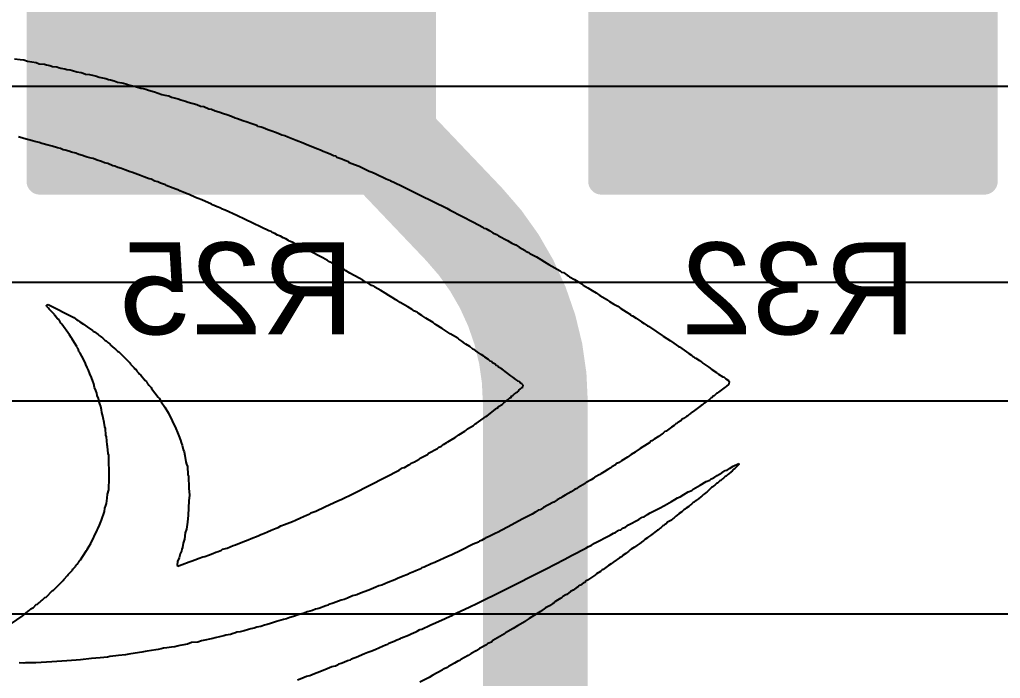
# Model space of a CAD drawing. Header units: inches. Extents: x 0 to 11.3, y 0 to 5.5.
# Drawn here: x 1.7675 to 2.1412, y 1.3093 to 1.5602 of the extents above; entities that cross this region are included whole.
import ezdxf

# ---------------------------------------------------------------- set-up
doc = ezdxf.new("R2010")
doc.units = ezdxf.units.IN
doc.header["$MEASUREMENT"] = 0
for name, color, linetype in [('Bottom Layer', 5, 'Continuous'), ('Bottom Overlay', 54, 'Continuous'), ('Bottom Paste', 16, 'Continuous'), ('Bottom Solder', 6, 'Continuous'), ('Top Layer', 1, 'Continuous'), ('Top Overlay', 2, 'Continuous')]:
    doc.layers.add(name, color=color, linetype=linetype)
doc.styles.add('Arial', font='', dxfattribs={"height": 0.2})
doc.styles.get('Arial').set_extended_font_data('Arial')

# ---------------------------------------------------------------- blocks, each defined once
blk = doc.blocks.new('RES_2512_B_22')
at = {"layer": 'Bottom Layer'}
for points in [[(-0.15945, 0.06693), (-0.09646, 0.06693), (-0.09646, -0.06693), (-0.15945, -0.06693)], [(0.09646, 0.06693), (0.15945, 0.06693), (0.15945, -0.06693), (0.09646, -0.06693)]]:
    blk.add_hatch(color=5, dxfattribs=at).paths.add_polyline_path(points)
at = {"layer": 'Bottom Paste'}
for points in [[(-0.15945, 0.06693), (-0.09646, 0.06693), (-0.09646, -0.06693), (-0.15945, -0.06693)], [(0.09646, 0.06693), (0.15945, 0.06693), (0.15945, -0.06693), (0.09646, -0.06693)]]:
    blk.add_hatch(color=16, dxfattribs=at).paths.add_polyline_path(points)
at = {"layer": 'Bottom Solder'}
for points in [[(-0.16345, 0.07093), (-0.09246, 0.07093), (-0.09246, -0.07093), (-0.16345, -0.07093)], [(0.09246, 0.07093), (0.16345, 0.07093), (0.16345, -0.07093), (0.09246, -0.07093)]]:
    blk.add_hatch(color=6, dxfattribs=at).paths.add_polyline_path(points)
at = {"layer": 'Bottom Overlay', "const_width": 0.01}
for points in [[(-0.167, 0.073), (0.16679, 0.073)], [(-0.167, 0.073), (-0.167, -0.073)], [(0.16679, 0.073), (0.16679, -0.073)], [(-0.167, -0.073), (0.16679, -0.073)]]:
    blk.add_lwpolyline(points, dxfattribs=at)
at = {"layer": 'Bottom Overlay', "const_width": 0.005}
for points in [[(-0.1695, 0.073, 1), (-0.1645, 0.073, 1)], [(-0.1695, 0.073, 1), (-0.1645, 0.073, 1)], [(0.16429, 0.073, 1), (0.16929, 0.073, 1)], [(0.16429, 0.073, 1), (0.16929, 0.073, 1)], [(-0.1695, -0.073, 1), (-0.1645, -0.073, 1)], [(-0.1695, -0.073, 1), (-0.1645, -0.073, 1)], [(0.16429, -0.073, 1), (0.16929, -0.073, 1)], [(0.16429, -0.073, 1), (0.16929, -0.073, 1)]]:
    blk.add_lwpolyline(points, format="xyb", close=True, dxfattribs=at)
blk = doc.blocks.new('RES_2512_B_29')
at = {"layer": 'Bottom Layer'}
for points in [[(-0.15945, 0.06693), (-0.09646, 0.06693), (-0.09646, -0.06693), (-0.15945, -0.06693)], [(0.09646, 0.06693), (0.15945, 0.06693), (0.15945, -0.06693), (0.09646, -0.06693)]]:
    blk.add_hatch(color=5, dxfattribs=at).paths.add_polyline_path(points)
at = {"layer": 'Bottom Paste'}
for points in [[(-0.15945, 0.06693), (-0.09646, 0.06693), (-0.09646, -0.06693), (-0.15945, -0.06693)], [(0.09646, 0.06693), (0.15945, 0.06693), (0.15945, -0.06693), (0.09646, -0.06693)]]:
    blk.add_hatch(color=16, dxfattribs=at).paths.add_polyline_path(points)
at = {"layer": 'Bottom Solder'}
for points in [[(-0.16345, 0.07093), (-0.09246, 0.07093), (-0.09246, -0.07093), (-0.16345, -0.07093)], [(0.09246, 0.07093), (0.16345, 0.07093), (0.16345, -0.07093), (0.09246, -0.07093)]]:
    blk.add_hatch(color=6, dxfattribs=at).paths.add_polyline_path(points)
at = {"layer": 'Bottom Overlay', "const_width": 0.01}
for points in [[(-0.167, 0.073), (-0.167, -0.073)], [(-0.167, 0.073), (0.16679, 0.073)], [(0.16679, 0.073), (0.16679, -0.073)], [(-0.167, -0.073), (0.16679, -0.073)]]:
    blk.add_lwpolyline(points, dxfattribs=at)
at = {"layer": 'Bottom Overlay', "const_width": 0.005}
for points in [[(-0.1695, 0.073, 1), (-0.1645, 0.073, 1)], [(-0.1695, 0.073, 1), (-0.1645, 0.073, 1)], [(0.16429, 0.073, 1), (0.16929, 0.073, 1)], [(0.16429, 0.073, 1), (0.16929, 0.073, 1)], [(-0.1695, -0.073, 1), (-0.1645, -0.073, 1)], [(-0.1695, -0.073, 1), (-0.1645, -0.073, 1)], [(0.16429, -0.073, 1), (0.16929, -0.073, 1)], [(0.16429, -0.073, 1), (0.16929, -0.073, 1)]]:
    blk.add_lwpolyline(points, format="xyb", close=True, dxfattribs=at)

msp = doc.modelspace()

# ---------------------------------------------------------------- linework, layer by layer
at = {"layer": 'Bottom Layer', "const_width": 0.04}
for points in [[(2.06216, 1.53759), (2.06216, 1.60888)], [(1.84816, 1.53759), (1.89509, 1.52609)], [(1.89509, 1.52609), (1.93685, 1.48225)], [(1.964, 0.67236), (1.964, 1.41438)]]:
    msp.add_lwpolyline(points, dxfattribs=at)
at = {"layer": 'Bottom Layer', "const_width": 0.02}
for points in [[(1.83816, 1.53759, 1), (1.85816, 1.53759, 1)], [(2.05216, 1.53759, 1), (2.07216, 1.53759, 1)], [(1.88509, 1.52609, 1), (1.90509, 1.52609, 1)], [(1.88509, 1.52609, 1), (1.90509, 1.52609, 1)], [(1.92685, 1.48225, 1), (1.94685, 1.48225, 1)], [(1.92685, 1.48225, 1), (1.94685, 1.48225, 1)], [(1.954, 1.41438, 1), (1.974, 1.41438, 1)], [(1.954, 1.41438, 1), (1.974, 1.41438, 1)]]:
    msp.add_lwpolyline(points, format="xyb", close=True, dxfattribs=at)
at = {"layer": 'Bottom Layer', "const_width": 0.04}
msp.add_lwpolyline([(1.93685, 1.48225, -0.192606), (1.964, 1.41438)], format="xyb", dxfattribs=at)
at = {"layer": 'Top Layer'}
for p, q in [((1.50482, 1.53482), (3.02, 1.53482)), ((3.1, 1.46), (1.57, 1.46)), ((1.65519, 1.415), (3.19, 1.415)), ((3.31378, 1.33378), (1.73649, 1.33378))]:
    msp.add_line(p, q, dxfattribs=at)
at = {"layer": 'Top Overlay'}
for p, q in [((1.7656, 1.54525), (1.76767, 1.54505)), ((1.76767, 1.54505), (1.76911, 1.54484)), ((1.76911, 1.54484), (1.77046, 1.54432)), ((1.77046, 1.54432), (1.77387, 1.54381)), ((1.77387, 1.54381), (1.7749, 1.54339)), ((1.7749, 1.54339), (1.77697, 1.54319)), ((1.77697, 1.54319), (1.77779, 1.54298)), ((1.77779, 1.54298), (1.77903, 1.54277)), ((1.77903, 1.54277), (1.78007, 1.54236)), ((1.78007, 1.54236), (1.78172, 1.54215)), ((1.78172, 1.54215), (1.78234, 1.54195)), ((1.78234, 1.54195), (1.78317, 1.54174)), ((1.78317, 1.54174), (1.78472, 1.54143)), ((1.78472, 1.54143), (1.78554, 1.54122)), ((1.78554, 1.54122), (1.78678, 1.54102)), ((1.78678, 1.54102), (1.78761, 1.54081)), ((1.78761, 1.54081), (1.78937, 1.54029)), ((1.78937, 1.54029), (1.79092, 1.53998)), ((1.79092, 1.53998), (1.79174, 1.53978)), ((1.79174, 1.53978), (1.79267, 1.53947)), ((1.79267, 1.53947), (1.79412, 1.53926)), ((1.79412, 1.53926), (1.79577, 1.53885)), ((1.79577, 1.53885), (1.79681, 1.53864)), ((1.79681, 1.53864), (1.79784, 1.53823)), ((1.79784, 1.53823), (1.80042, 1.53771)), ((1.80042, 1.53771), (1.80135, 1.5374)), ((1.80135, 1.5374), (1.80218, 1.53719)), ((1.80218, 1.53719), (1.80352, 1.53688)), ((1.80352, 1.53688), (1.80486, 1.53637)), ((1.80486, 1.53637), (1.80652, 1.53616)), ((1.80652, 1.53616), (1.80714, 1.53595)), ((1.80714, 1.53595), (1.80796, 1.53575)), ((1.80796, 1.53575), (1.809, 1.53533)), ((1.809, 1.53533), (1.81055, 1.53502)), ((1.81055, 1.53502), (1.81168, 1.53471)), ((1.81168, 1.53471), (1.81375, 1.53409)), ((1.81375, 1.53409), (1.81458, 1.53389)), ((1.81458, 1.53389), (1.81561, 1.53368)), ((1.81561, 1.53368), (1.81664, 1.53327)), ((1.81664, 1.53327), (1.81892, 1.53265)), ((1.81892, 1.53265), (1.82036, 1.53223)), ((1.82036, 1.53223), (1.82171, 1.53172)), ((1.82171, 1.53172), (1.82284, 1.53141)), ((1.82284, 1.53141), (1.82439, 1.5311)), ((1.82439, 1.5311), (1.82543, 1.53068)), ((1.82543, 1.53068), (1.82636, 1.53037)), ((1.82636, 1.53037), (1.82791, 1.53006)), ((1.82791, 1.53006), (1.82894, 1.52965)), ((1.82894, 1.52965), (1.82987, 1.52934)), ((1.82987, 1.52934), (1.8307, 1.52913)), ((1.8307, 1.52913), (1.83173, 1.52872)), ((1.83173, 1.52872), (1.83504, 1.52789)), ((1.83504, 1.52789), (1.83648, 1.52727)), ((1.83648, 1.52727), (1.83772, 1.52707)), ((1.83772, 1.52707), (1.83958, 1.52624)), ((1.83958, 1.52624), (1.84062, 1.52603)), ((1.84062, 1.52603), (1.84206, 1.52541)), ((1.84206, 1.52541), (1.84341, 1.5251)), ((1.84341, 1.5251), (1.84516, 1.52438)), ((1.84516, 1.52438), (1.84651, 1.52407)), ((1.84651, 1.52407), (1.84826, 1.52335)), ((1.84826, 1.52335), (1.84961, 1.52283)), ((1.84961, 1.52283), (1.85054, 1.52252)), ((1.85054, 1.52252), (1.8525, 1.5218)), ((1.8525, 1.5218), (1.85426, 1.52128)), ((1.85426, 1.52128), (1.8556, 1.52076)), ((1.8556, 1.52076), (1.85787, 1.51994)), ((1.85787, 1.51994), (1.85818, 1.51963)), ((1.85818, 1.51963), (1.85953, 1.51932)), ((1.85953, 1.51932), (1.86035, 1.51911)), ((1.86035, 1.51911), (1.86211, 1.51839)), ((1.86211, 1.51839), (1.86356, 1.51777)), ((1.86356, 1.51777), (1.865, 1.51735)), ((1.865, 1.51735), (1.86604, 1.51694)), ((1.76911, 1.51487), (1.76705, 1.51549)), ((1.77242, 1.51405), (1.76911, 1.51487)), ((1.77335, 1.51374), (1.77242, 1.51405)), ((1.7749, 1.51343), (1.77335, 1.51374)), ((1.77593, 1.51301), (1.7749, 1.51343)), ((1.86604, 1.51694), (1.86748, 1.51632)), ((1.86748, 1.51632), (1.86862, 1.51601)), ((1.86862, 1.51601), (1.86976, 1.51549)), ((1.86976, 1.51549), (1.87286, 1.51425)), ((1.87286, 1.51425), (1.87554, 1.51322)), ((1.77841, 1.51239), (1.77593, 1.51301)), ((1.77986, 1.51198), (1.77841, 1.51239)), ((1.78193, 1.51136), (1.77986, 1.51198)), ((1.78306, 1.51105), (1.78193, 1.51136)), ((1.7841, 1.51064), (1.78306, 1.51105)), ((1.78492, 1.51043), (1.7841, 1.51064)), ((1.78627, 1.51012), (1.78492, 1.51043)), ((1.7873, 1.50971), (1.78627, 1.51012)), ((1.78895, 1.50929), (1.7873, 1.50971)), ((1.87554, 1.51322), (1.87699, 1.5126)), ((1.87699, 1.5126), (1.87802, 1.51219)), ((1.87802, 1.51219), (1.88071, 1.51115)), ((1.88071, 1.51115), (1.88216, 1.51053)), ((1.88216, 1.51053), (1.88319, 1.51012)), ((1.88319, 1.51012), (1.88453, 1.5096)), ((1.79009, 1.50878), (1.78895, 1.50929)), ((1.79143, 1.50847), (1.79009, 1.50878)), ((1.79247, 1.50805), (1.79143, 1.50847)), ((1.79329, 1.50785), (1.79247, 1.50805)), ((1.79474, 1.50744), (1.79329, 1.50785)), ((1.79557, 1.50723), (1.79474, 1.50744)), ((1.79701, 1.50661), (1.79557, 1.50723)), ((1.79867, 1.50619), (1.79701, 1.50661)), ((1.7998, 1.50568), (1.79867, 1.50619)), ((1.88453, 1.5096), (1.88608, 1.50888)), ((1.88608, 1.50888), (1.88712, 1.50847)), ((1.88712, 1.50847), (1.88794, 1.50826)), ((1.88794, 1.50826), (1.88836, 1.50785)), ((1.88836, 1.50785), (1.89032, 1.50712)), ((1.89032, 1.50712), (1.89146, 1.50661)), ((1.89146, 1.50661), (1.8928, 1.50609)), ((1.8928, 1.50609), (1.89311, 1.50578)), ((1.80115, 1.50537), (1.7998, 1.50568)), ((1.803, 1.50454), (1.80115, 1.50537)), ((1.80383, 1.50433), (1.803, 1.50454)), ((1.80497, 1.50382), (1.80383, 1.50433)), ((1.80631, 1.50351), (1.80497, 1.50382)), ((1.80765, 1.50299), (1.80631, 1.50351)), ((1.80962, 1.50227), (1.80765, 1.50299)), ((1.81055, 1.50196), (1.80962, 1.50227)), ((1.89311, 1.50578), (1.89507, 1.50506)), ((1.89507, 1.50506), (1.89683, 1.50433)), ((1.89683, 1.50433), (1.90075, 1.50248)), ((1.90075, 1.50248), (1.90179, 1.50206)), ((1.81251, 1.50124), (1.81055, 1.50196)), ((1.81354, 1.50082), (1.81251, 1.50124)), ((1.81489, 1.50031), (1.81354, 1.50082)), ((1.81685, 1.49958), (1.81489, 1.50031)), ((1.81768, 1.49938), (1.81685, 1.49958)), ((1.81902, 1.49865), (1.81768, 1.49938)), ((1.82016, 1.49834), (1.81902, 1.49865)), ((1.90179, 1.50206), (1.90323, 1.50144)), ((1.90323, 1.50144), (1.90716, 1.49958)), ((1.90716, 1.49958), (1.9085, 1.49907)), ((1.9085, 1.49907), (1.90881, 1.49876)), ((1.90881, 1.49876), (1.90985, 1.49834)), ((1.82119, 1.49793), (1.82016, 1.49834)), ((1.82191, 1.49762), (1.82119, 1.49793)), ((1.82305, 1.49731), (1.82191, 1.49762)), ((1.82336, 1.497), (1.82305, 1.49731)), ((1.82605, 1.49597), (1.82336, 1.497)), ((1.82708, 1.49555), (1.82605, 1.49597)), ((1.82822, 1.49524), (1.82708, 1.49555)), ((1.82853, 1.49493), (1.82822, 1.49524)), ((1.82987, 1.49442), (1.82853, 1.49493)), ((1.90985, 1.49834), (1.91377, 1.49648)), ((1.91377, 1.49648), (1.92018, 1.49338)), ((1.83132, 1.4938), (1.82987, 1.49442)), ((1.83214, 1.49359), (1.83132, 1.4938)), ((1.83452, 1.49245), (1.83214, 1.49359)), ((1.83555, 1.49204), (1.83452, 1.49245)), ((1.8369, 1.49152), (1.83555, 1.49204)), ((1.84062, 1.48987), (1.8369, 1.49152)), ((1.92018, 1.49338), (1.93031, 1.48842)), ((1.84103, 1.48966), (1.84062, 1.48987)), ((1.84279, 1.48894), (1.84103, 1.48966)), ((1.84413, 1.48842), (1.84279, 1.48894)), ((1.84444, 1.48811), (1.84413, 1.48842)), ((1.84578, 1.4876), (1.84444, 1.48811)), ((1.85033, 1.48553), (1.84578, 1.4876)), ((1.93031, 1.48842), (1.93155, 1.4876)), ((1.93155, 1.4876), (1.94043, 1.48305)), ((1.85343, 1.48408), (1.85033, 1.48553)), ((1.86252, 1.47974), (1.85343, 1.48408)), ((1.94043, 1.48305), (1.94395, 1.48119)), ((1.94395, 1.48119), (1.94436, 1.48078)), ((1.94436, 1.48078), (1.94519, 1.48057)), ((1.94519, 1.48057), (1.94663, 1.47974)), ((1.86335, 1.47954), (1.86252, 1.47974)), ((1.86376, 1.47912), (1.86335, 1.47954)), ((1.8648, 1.47871), (1.86376, 1.47912)), ((1.86583, 1.47809), (1.8648, 1.47871)), ((1.86686, 1.47768), (1.86583, 1.47809)), ((1.8679, 1.47706), (1.86686, 1.47768)), ((1.86893, 1.47664), (1.8679, 1.47706)), ((1.86996, 1.47602), (1.86893, 1.47664)), ((1.94663, 1.47974), (1.94787, 1.47892)), ((1.94787, 1.47892), (1.94922, 1.4784)), ((1.94922, 1.4784), (1.94953, 1.47809)), ((1.94953, 1.47809), (1.94994, 1.47788)), ((1.94994, 1.47788), (1.95345, 1.47602)), ((1.87038, 1.47582), (1.86996, 1.47602)), ((1.87141, 1.4754), (1.87038, 1.47582)), ((1.87244, 1.47478), (1.87141, 1.4754)), ((1.87348, 1.47437), (1.87244, 1.47478)), ((1.87782, 1.4721), (1.87348, 1.47437)), ((1.95345, 1.47602), (1.95511, 1.47499)), ((1.95511, 1.47499), (1.95614, 1.47458)), ((1.95614, 1.47458), (1.95655, 1.47437)), ((1.95655, 1.47437), (1.95779, 1.47354)), ((1.95779, 1.47354), (1.96007, 1.4723)), ((1.96007, 1.4723), (1.96048, 1.47189)), ((1.88298, 1.46941), (1.87782, 1.4721)), ((1.88484, 1.46838), (1.88298, 1.46941)), ((1.96048, 1.47189), (1.96151, 1.47148)), ((1.96151, 1.47148), (1.96193, 1.47106)), ((1.96193, 1.47106), (1.96296, 1.47065)), ((1.96296, 1.47065), (1.96441, 1.46982)), ((1.96441, 1.46982), (1.96606, 1.46879)), ((1.96606, 1.46879), (1.96751, 1.46796)), ((1.88515, 1.46807), (1.88484, 1.46838)), ((1.8865, 1.46755), (1.88515, 1.46807)), ((1.88815, 1.46652), (1.8865, 1.46755)), ((1.89125, 1.46486), (1.88815, 1.46652)), ((1.89166, 1.46466), (1.89125, 1.46486)), ((1.96751, 1.46796), (1.96916, 1.46693)), ((1.96916, 1.46693), (1.9735, 1.46445)), ((1.89332, 1.46362), (1.89166, 1.46466)), ((1.89683, 1.46176), (1.89332, 1.46362)), ((1.89827, 1.46094), (1.89683, 1.46176)), ((1.9735, 1.46445), (1.97391, 1.46404)), ((1.97391, 1.46404), (1.97474, 1.46383)), ((1.97474, 1.46383), (1.97619, 1.4628)), ((1.97619, 1.4628), (1.9766, 1.46259)), ((1.9766, 1.46259), (1.97701, 1.46218)), ((1.97701, 1.46218), (1.97887, 1.46114)), ((1.97887, 1.46114), (1.98176, 1.45949)), ((1.89951, 1.46011), (1.89827, 1.46094)), ((1.90013, 1.4599), (1.89951, 1.46011)), ((1.90158, 1.45887), (1.90013, 1.4599)), ((1.90241, 1.45866), (1.90158, 1.45887)), ((1.90282, 1.45825), (1.90241, 1.45866)), ((1.90509, 1.45701), (1.90282, 1.45825)), ((1.98176, 1.45949), (1.98218, 1.45908)), ((1.98218, 1.45908), (1.98404, 1.45804)), ((1.98404, 1.45804), (1.98569, 1.45701)), ((1.90675, 1.45598), (1.90509, 1.45701)), ((1.90819, 1.45515), (1.90675, 1.45598)), ((1.90943, 1.45432), (1.90819, 1.45515)), ((1.91088, 1.4535), (1.90943, 1.45432)), ((1.98569, 1.45701), (1.98714, 1.45618)), ((1.98714, 1.45618), (1.98858, 1.45515)), ((1.98858, 1.45515), (1.99148, 1.4535)), ((1.77779, 1.45143), (1.77841, 1.45164)), ((1.7779, 1.45091), (1.77779, 1.45143)), ((1.77852, 1.45029), (1.7779, 1.45091)), ((1.77841, 1.45164), (1.78813, 1.44668)), ((1.77872, 1.44988), (1.77852, 1.45029)), ((1.78079, 1.44781), (1.77872, 1.44988)), ((1.91129, 1.45329), (1.91088, 1.4535)), ((1.91253, 1.45246), (1.91129, 1.45329)), ((1.91543, 1.45081), (1.91253, 1.45246)), ((1.91708, 1.44978), (1.91543, 1.45081)), ((1.99148, 1.4535), (1.99189, 1.45308)), ((1.99189, 1.45308), (1.9923, 1.45288)), ((1.9923, 1.45288), (1.99396, 1.45184)), ((1.99396, 1.45184), (1.9954, 1.45102)), ((1.9954, 1.45102), (1.99654, 1.45009)), ((1.99654, 1.45009), (1.99861, 1.44885)), ((1.781, 1.4474), (1.78079, 1.44781)), ((1.78162, 1.44678), (1.781, 1.4474)), ((1.78182, 1.44637), (1.78162, 1.44678)), ((1.78213, 1.44606), (1.78182, 1.44637)), ((1.78813, 1.44668), (1.78937, 1.44585)), ((1.91749, 1.44957), (1.91708, 1.44978)), ((1.91791, 1.44916), (1.91749, 1.44957)), ((1.91894, 1.44874), (1.91791, 1.44916)), ((1.91935, 1.44833), (1.91894, 1.44874)), ((1.9208, 1.4475), (1.91935, 1.44833)), ((1.92225, 1.44647), (1.9208, 1.4475)), ((1.92514, 1.44482), (1.92225, 1.44647)), ((1.99861, 1.44885), (2.00026, 1.44781)), ((2.00026, 1.44781), (2.00057, 1.4475)), ((2.00057, 1.4475), (2.00098, 1.4473)), ((2.00098, 1.4473), (2.00243, 1.44647)), ((2.00243, 1.44647), (2.0045, 1.44502)), ((1.78255, 1.44585), (1.78213, 1.44606)), ((1.78327, 1.44451), (1.78255, 1.44585)), ((1.78358, 1.4442), (1.78327, 1.44451)), ((1.78658, 1.44017), (1.78358, 1.4442)), ((1.78937, 1.44585), (1.78978, 1.44564)), ((1.78978, 1.44564), (1.7904, 1.44502)), ((1.7904, 1.44502), (1.79185, 1.4442)), ((1.79185, 1.4442), (1.79329, 1.44316)), ((1.79329, 1.44316), (1.79526, 1.44182)), ((1.92576, 1.4442), (1.92514, 1.44482)), ((1.92617, 1.44399), (1.92576, 1.4442)), ((1.92845, 1.44254), (1.92617, 1.44399)), ((1.92886, 1.44234), (1.92845, 1.44254)), ((2.0045, 1.44502), (2.00553, 1.4444)), ((2.00553, 1.4444), (2.00677, 1.44358)), ((2.00677, 1.44358), (2.00718, 1.44337)), ((2.00718, 1.44337), (2.00987, 1.44151)), ((1.7872, 1.43913), (1.78658, 1.44017)), ((1.7874, 1.43872), (1.7872, 1.43913)), ((1.78844, 1.43707), (1.7874, 1.43872)), ((1.79526, 1.44182), (1.79557, 1.44151)), ((1.79557, 1.44151), (1.79598, 1.4413)), ((1.79598, 1.4413), (1.79743, 1.44027)), ((1.79743, 1.44027), (1.79784, 1.43986)), ((1.79784, 1.43986), (1.79825, 1.43965)), ((1.79825, 1.43965), (1.79867, 1.43924)), ((1.79867, 1.43924), (1.79908, 1.43903)), ((1.79908, 1.43903), (1.80011, 1.438)), ((1.93155, 1.44048), (1.92886, 1.44234)), ((1.93444, 1.43882), (1.93155, 1.44048)), ((1.93485, 1.43841), (1.93444, 1.43882)), ((2.00987, 1.44151), (2.01028, 1.4413)), ((2.01028, 1.4413), (2.01235, 1.43986)), ((2.01235, 1.43986), (2.01276, 1.43965)), ((2.01276, 1.43965), (2.01545, 1.43779)), ((1.78926, 1.43562), (1.78844, 1.43707)), ((1.78947, 1.43521), (1.78926, 1.43562)), ((1.78978, 1.4349), (1.78947, 1.43521)), ((1.80011, 1.438), (1.80053, 1.43779)), ((1.80053, 1.43779), (1.80115, 1.43717)), ((1.80115, 1.43717), (1.80156, 1.43696)), ((1.80156, 1.43696), (1.80187, 1.43665)), ((1.80187, 1.43665), (1.80208, 1.43624)), ((1.80208, 1.43624), (1.8028, 1.43572)), ((1.8028, 1.43572), (1.80363, 1.4349)), ((1.93599, 1.43769), (1.93485, 1.43841)), ((1.93713, 1.43676), (1.93599, 1.43769)), ((1.93754, 1.43655), (1.93713, 1.43676)), ((1.93909, 1.43562), (1.93754, 1.43655)), ((1.94023, 1.43469), (1.93909, 1.43562)), ((2.01545, 1.43779), (2.01586, 1.43758)), ((2.01586, 1.43758), (2.01855, 1.43572)), ((2.01855, 1.43572), (2.01896, 1.43552)), ((2.01896, 1.43552), (2.02248, 1.43304)), ((1.79009, 1.43376), (1.78978, 1.4349)), ((1.7905, 1.43335), (1.79009, 1.43376)), ((1.79195, 1.43066), (1.7905, 1.43335)), ((1.80363, 1.4349), (1.80404, 1.43469)), ((1.80404, 1.43469), (1.80486, 1.43386)), ((1.80486, 1.43386), (1.80528, 1.43366)), ((1.80528, 1.43366), (1.80951, 1.42942)), ((1.94064, 1.43448), (1.94023, 1.43469)), ((1.94188, 1.43366), (1.94064, 1.43448)), ((1.94333, 1.43262), (1.94188, 1.43366)), ((1.94436, 1.432), (1.94333, 1.43262)), ((1.94477, 1.43159), (1.94436, 1.432)), ((1.94622, 1.43076), (1.94477, 1.43159)), ((2.02248, 1.43304), (2.02351, 1.43242)), ((2.02351, 1.43242), (2.02392, 1.432)), ((2.02392, 1.432), (2.02434, 1.4318)), ((2.02434, 1.4318), (2.02475, 1.43138)), ((2.02475, 1.43138), (2.02516, 1.43118)), ((1.79257, 1.42921), (1.79195, 1.43066)), ((1.79278, 1.4288), (1.79257, 1.42921)), ((1.79329, 1.42766), (1.79278, 1.4288)), ((1.79371, 1.42663), (1.79329, 1.42766)), ((1.80951, 1.42942), (1.80972, 1.42901)), ((1.80972, 1.42901), (1.81117, 1.42756)), ((1.81117, 1.42756), (1.81137, 1.42715)), ((1.94684, 1.43014), (1.94622, 1.43076)), ((1.94725, 1.42994), (1.94684, 1.43014)), ((1.94767, 1.42952), (1.94725, 1.42994)), ((1.9487, 1.4289), (1.94767, 1.42952)), ((1.94911, 1.42849), (1.9487, 1.4289)), ((1.94953, 1.42828), (1.94911, 1.42849)), ((1.94994, 1.42787), (1.94953, 1.42828)), ((1.95139, 1.42704), (1.94994, 1.42787)), ((2.02516, 1.43118), (2.02661, 1.43035)), ((2.02661, 1.43035), (2.02702, 1.42994)), ((2.02702, 1.42994), (2.02744, 1.42973)), ((2.02744, 1.42973), (2.02785, 1.42932)), ((2.02785, 1.42932), (2.02826, 1.42911)), ((2.02826, 1.42911), (2.02971, 1.42808)), ((2.02971, 1.42808), (2.03012, 1.42787)), ((2.03012, 1.42787), (2.03126, 1.42694)), ((1.79422, 1.42529), (1.79371, 1.42663)), ((1.79484, 1.42384), (1.79422, 1.42529)), ((1.79536, 1.4225), (1.79484, 1.42384)), ((1.81137, 1.42715), (1.81199, 1.42673)), ((1.81199, 1.42673), (1.8122, 1.42632)), ((1.8122, 1.42632), (1.81282, 1.4257)), ((1.81282, 1.4257), (1.81303, 1.42529)), ((1.81303, 1.42529), (1.81375, 1.42477)), ((1.81375, 1.42477), (1.8154, 1.4227)), ((1.95469, 1.42456), (1.95139, 1.42704)), ((1.95542, 1.42405), (1.95469, 1.42456)), ((1.95655, 1.42312), (1.95542, 1.42405)), ((2.03126, 1.42694), (2.03302, 1.4258)), ((2.03302, 1.4258), (2.03343, 1.42539)), ((2.03343, 1.42539), (2.03384, 1.42518)), ((2.03384, 1.42518), (2.0355, 1.42415)), ((2.0355, 1.42415), (2.03591, 1.42394)), ((2.03591, 1.42394), (2.03653, 1.42332)), ((1.79577, 1.42146), (1.79536, 1.4225)), ((1.79608, 1.42012), (1.79577, 1.42146)), ((1.7966, 1.41898), (1.79608, 1.42012)), ((1.8154, 1.4227), (1.81592, 1.42219)), ((1.81592, 1.42219), (1.81613, 1.42177)), ((1.81613, 1.42177), (1.81654, 1.42136)), ((1.81654, 1.42136), (1.81675, 1.42095)), ((1.81675, 1.42095), (1.81757, 1.42012)), ((1.81757, 1.42012), (1.81778, 1.41971)), ((1.95697, 1.42291), (1.95655, 1.42312)), ((1.95738, 1.4225), (1.95697, 1.42291)), ((1.95779, 1.42229), (1.95738, 1.4225)), ((1.95841, 1.42167), (1.95779, 1.42229)), ((1.95883, 1.42146), (1.95841, 1.42167)), ((1.95841, 1.4196), (1.95883, 1.42002)), ((1.95934, 1.42095), (1.95883, 1.42146)), ((1.95883, 1.42002), (1.95924, 1.42022)), ((1.95924, 1.42022), (1.95934, 1.42095)), ((2.03632, 1.42022), (2.03374, 1.41826)), ((2.03674, 1.42043), (2.03632, 1.42022)), ((2.03653, 1.42332), (2.03756, 1.4227)), ((2.03767, 1.42136), (2.03674, 1.42043)), ((2.03756, 1.4227), (2.03787, 1.42239)), ((2.03787, 1.42239), (2.03767, 1.42136)), ((1.79691, 1.41785), (1.7966, 1.41898)), ((1.79712, 1.41702), (1.79691, 1.41785)), ((1.79763, 1.41589), (1.79712, 1.41702)), ((1.81778, 1.41971), (1.82026, 1.4164)), ((1.82026, 1.4164), (1.82067, 1.41599)), ((1.95428, 1.41609), (1.95469, 1.4163)), ((1.95469, 1.4163), (1.95511, 1.41692)), ((1.95511, 1.41692), (1.95552, 1.41712)), ((1.95552, 1.41712), (1.95593, 1.41754)), ((1.95593, 1.41754), (1.95635, 1.41774)), ((1.95635, 1.41774), (1.95676, 1.41816)), ((1.95676, 1.41816), (1.95717, 1.41836)), ((1.95717, 1.41836), (1.95748, 1.41867)), ((1.95748, 1.41867), (1.95769, 1.41909)), ((1.95769, 1.41909), (1.95841, 1.4196)), ((2.03136, 1.4163), (2.03095, 1.41609)), ((2.03178, 1.41671), (2.03136, 1.4163)), ((2.03219, 1.41692), (2.03178, 1.41671)), ((2.03302, 1.41774), (2.03219, 1.41692)), ((2.03343, 1.41795), (2.03302, 1.41774)), ((2.03374, 1.41826), (2.03343, 1.41795)), ((1.79784, 1.41464), (1.79763, 1.41589)), ((1.79805, 1.41382), (1.79784, 1.41464)), ((1.79846, 1.41279), (1.79805, 1.41382)), ((1.79867, 1.41155), (1.79846, 1.41279)), ((1.82067, 1.41599), (1.8215, 1.41454)), ((1.8215, 1.41454), (1.82284, 1.41258)), ((1.82284, 1.41258), (1.82429, 1.41031)), ((1.94984, 1.41248), (1.94994, 1.41278)), ((1.94994, 1.41278), (1.95139, 1.41361)), ((1.95139, 1.41361), (1.95201, 1.41423)), ((1.95201, 1.41423), (1.95242, 1.41444)), ((1.95242, 1.41444), (1.95325, 1.41526)), ((1.95325, 1.41526), (1.95366, 1.41547)), ((1.95366, 1.41547), (1.95428, 1.41609)), ((2.02723, 1.4132), (2.02465, 1.41124)), ((2.02764, 1.41341), (2.02723, 1.4132)), ((2.02826, 1.41403), (2.02764, 1.41341)), ((2.02868, 1.41423), (2.02826, 1.41403)), ((2.02909, 1.41464), (2.02868, 1.41423)), ((2.0295, 1.41485), (2.02909, 1.41464)), ((2.02992, 1.41526), (2.0295, 1.41485)), ((2.03033, 1.41547), (2.02992, 1.41526)), ((2.03095, 1.41609), (2.03033, 1.41547)), ((1.79887, 1.41051), (1.79867, 1.41155)), ((1.79908, 1.40969), (1.79887, 1.41051)), ((1.79929, 1.40845), (1.79908, 1.40969)), ((1.82429, 1.41031), (1.82708, 1.40442)), ((1.94457, 1.40845), (1.94519, 1.40907)), ((1.94519, 1.40907), (1.9456, 1.40927)), ((1.9456, 1.40927), (1.94932, 1.41217)), ((1.94932, 1.41217), (1.94984, 1.41248)), ((2.02165, 1.40907), (2.02041, 1.40824)), ((2.02206, 1.40927), (2.02165, 1.40907)), ((2.02268, 1.40989), (2.02206, 1.40927)), ((2.0231, 1.4101), (2.02268, 1.40989)), ((2.02341, 1.41041), (2.0231, 1.4101)), ((2.02465, 1.41124), (2.02341, 1.41041)), ((1.7997, 1.40679), (1.79929, 1.40845)), ((1.80001, 1.40504), (1.7997, 1.40679)), ((1.80022, 1.40442), (1.80001, 1.40504)), ((1.93816, 1.40431), (1.94043, 1.40555)), ((1.94043, 1.40555), (1.94105, 1.40617)), ((1.94105, 1.40617), (1.94147, 1.40638)), ((1.94147, 1.40638), (1.94415, 1.40824)), ((1.94415, 1.40824), (1.94457, 1.40845)), ((2.0169, 1.40555), (2.01586, 1.40493)), ((2.01752, 1.40617), (2.0169, 1.40555)), ((2.01793, 1.40638), (2.01752, 1.40617)), ((2.01834, 1.40679), (2.01793, 1.40638)), ((2.01938, 1.40741), (2.01834, 1.40679)), ((2.02, 1.40803), (2.01938, 1.40741)), ((2.02041, 1.40824), (2.02, 1.40803)), ((1.80042, 1.40194), (1.80022, 1.40442)), ((1.80063, 1.40132), (1.80042, 1.40194)), ((1.80084, 1.39822), (1.80063, 1.40132)), ((1.82708, 1.40442), (1.8277, 1.40297)), ((1.8277, 1.40297), (1.82822, 1.40163)), ((1.82822, 1.40163), (1.82884, 1.39997)), ((1.93341, 1.40101), (1.93485, 1.40204)), ((1.93485, 1.40204), (1.93713, 1.40349)), ((1.93713, 1.40349), (1.93754, 1.40369)), ((1.93754, 1.40369), (1.93816, 1.40431)), ((2.0109, 1.40142), (2.00925, 1.40039)), ((2.01235, 1.40245), (2.0109, 1.40142)), ((2.01276, 1.40266), (2.01235, 1.40245)), ((2.01338, 1.40328), (2.01276, 1.40266)), ((2.0138, 1.40349), (2.01338, 1.40328)), ((2.01586, 1.40493), (2.0138, 1.40349)), ((1.80104, 1.3976), (1.80084, 1.39822)), ((1.80125, 1.39491), (1.80104, 1.3976)), ((1.82884, 1.39997), (1.82904, 1.39915)), ((1.82904, 1.39915), (1.82946, 1.39811)), ((1.82946, 1.39811), (1.82987, 1.39646)), ((1.92721, 1.39729), (1.92824, 1.3977)), ((1.92824, 1.3977), (1.92865, 1.39811)), ((1.92865, 1.39811), (1.92907, 1.39832)), ((1.92907, 1.39832), (1.93031, 1.39915)), ((1.93031, 1.39915), (1.93072, 1.39935)), ((1.93072, 1.39935), (1.93196, 1.40018)), ((1.93196, 1.40018), (1.93341, 1.40101)), ((2.00656, 1.39853), (2.00398, 1.39677)), ((2.0076, 1.39915), (2.00656, 1.39853)), ((2.00801, 1.39956), (2.0076, 1.39915)), ((2.00842, 1.39977), (2.00801, 1.39956)), ((2.00884, 1.40018), (2.00842, 1.39977)), ((2.00925, 1.40039), (2.00884, 1.40018)), ((1.80146, 1.39429), (1.80125, 1.39491)), ((1.80166, 1.38561), (1.80146, 1.39429)), ((1.82987, 1.39646), (1.83018, 1.39553)), ((1.83018, 1.39553), (1.83049, 1.39419)), ((1.83049, 1.39419), (1.8309, 1.39171)), ((1.92018, 1.39315), (1.92287, 1.3946)), ((1.92287, 1.3946), (1.92328, 1.39501)), ((1.92328, 1.39501), (1.92679, 1.39687)), ((1.92679, 1.39687), (1.92721, 1.39729)), ((2.00057, 1.3946), (1.99912, 1.39357)), ((2.00202, 1.39543), (2.00057, 1.3946)), ((2.00233, 1.39574), (2.00202, 1.39543)), ((2.00398, 1.39677), (2.00233, 1.39574)), ((1.8309, 1.39171), (1.83111, 1.39088)), ((1.83111, 1.39088), (1.83142, 1.38995)), ((1.91419, 1.38964), (1.91584, 1.39067)), ((1.91584, 1.39067), (1.91625, 1.39088)), ((1.91625, 1.39088), (1.91667, 1.39129)), ((1.91667, 1.39129), (1.91801, 1.39181)), ((1.91801, 1.39181), (1.91977, 1.39274)), ((1.91977, 1.39274), (1.92018, 1.39315)), ((1.99458, 1.39067), (1.99313, 1.38985)), ((1.99499, 1.39109), (1.99458, 1.39067)), ((1.99602, 1.3915), (1.99499, 1.39109)), ((1.99644, 1.39191), (1.99602, 1.3915)), ((1.99685, 1.39212), (1.99644, 1.39191)), ((1.99912, 1.39357), (1.99685, 1.39212)), ((2.03942, 1.39005), (2.04149, 1.39109)), ((2.04159, 1.39078), (2.04004, 1.38923)), ((2.04149, 1.39109), (2.04159, 1.39078)), ((1.83142, 1.38995), (1.83163, 1.38685)), ((1.83163, 1.38685), (1.83183, 1.38623)), ((1.90695, 1.38592), (1.91212, 1.38861)), ((1.91212, 1.38861), (1.91336, 1.38943)), ((1.91336, 1.38943), (1.91419, 1.38964)), ((1.98858, 1.38695), (1.98672, 1.38592)), ((1.989, 1.38716), (1.98858, 1.38695)), ((1.99024, 1.38799), (1.989, 1.38716)), ((1.99168, 1.38881), (1.99024, 1.38799)), ((1.99272, 1.38943), (1.99168, 1.38881)), ((1.99313, 1.38985), (1.99272, 1.38943)), ((2.03198, 1.38571), (2.03322, 1.38654)), ((2.03322, 1.38654), (2.03508, 1.38757)), ((2.03508, 1.38757), (2.03632, 1.3884)), ((2.03632, 1.3884), (2.03715, 1.38861)), ((2.03736, 1.38695), (2.03674, 1.38633)), ((2.03715, 1.38861), (2.03756, 1.38902)), ((2.03777, 1.38716), (2.03736, 1.38695)), ((2.03756, 1.38902), (2.03798, 1.38923)), ((2.0386, 1.38799), (2.03777, 1.38716)), ((2.03798, 1.38923), (2.03942, 1.39005)), ((2.03901, 1.38819), (2.0386, 1.38799)), ((2.03963, 1.38902), (2.03901, 1.38819)), ((2.04004, 1.38923), (2.03963, 1.38902)), ((1.80146, 1.38106), (1.80166, 1.38561)), ((1.83183, 1.38623), (1.83204, 1.38168)), ((1.89476, 1.37972), (1.90695, 1.38592)), ((1.983, 1.38344), (1.98032, 1.38199)), ((1.98342, 1.38385), (1.983, 1.38344)), ((1.98528, 1.38489), (1.98342, 1.38385)), ((1.98631, 1.38551), (1.98528, 1.38489)), ((1.98672, 1.38592), (1.98631, 1.38551)), ((2.02413, 1.38137), (2.02682, 1.38282)), ((2.02682, 1.38282), (2.02909, 1.38427)), ((2.02909, 1.38427), (2.03043, 1.38478)), ((2.03043, 1.38478), (2.03095, 1.3853)), ((2.03095, 1.3853), (2.03198, 1.38571)), ((2.03198, 1.38261), (2.03157, 1.3822)), ((2.0324, 1.38282), (2.03198, 1.38261)), ((2.03302, 1.38344), (2.0324, 1.38282)), ((2.03343, 1.38365), (2.03302, 1.38344)), ((2.03426, 1.38447), (2.03343, 1.38365)), ((2.03467, 1.38468), (2.03426, 1.38447)), ((2.03529, 1.3853), (2.03467, 1.38468)), ((2.0357, 1.38551), (2.03529, 1.3853)), ((2.03632, 1.38613), (2.0357, 1.38551)), ((2.03674, 1.38633), (2.03632, 1.38613)), ((1.80084, 1.37796), (1.80104, 1.37941)), ((1.80104, 1.37941), (1.80146, 1.38106)), ((1.83204, 1.38168), (1.83225, 1.379)), ((1.83225, 1.379), (1.83204, 1.37693)), ((1.89001, 1.37745), (1.89476, 1.37972)), ((1.97536, 1.3791), (1.97412, 1.37827)), ((1.97763, 1.38034), (1.97536, 1.3791)), ((1.97887, 1.38117), (1.97763, 1.38034)), ((1.97991, 1.38158), (1.97887, 1.38117)), ((1.98032, 1.38199), (1.97991, 1.38158)), ((2.01917, 1.37848), (2.02062, 1.37931)), ((2.02062, 1.37931), (2.02227, 1.38034)), ((2.02227, 1.38034), (2.02361, 1.38086)), ((2.02361, 1.38086), (2.02413, 1.38137)), ((2.02806, 1.37931), (2.02744, 1.37869)), ((2.02847, 1.37951), (2.02806, 1.37931)), ((2.02909, 1.38013), (2.02847, 1.37951)), ((2.0295, 1.38034), (2.02909, 1.38013)), ((2.03116, 1.38199), (2.0295, 1.38034)), ((2.03157, 1.3822), (2.03116, 1.38199)), ((1.80042, 1.37507), (1.80063, 1.3759)), ((1.80063, 1.3759), (1.80084, 1.37796)), ((1.83204, 1.37693), (1.83173, 1.37145)), ((1.88381, 1.37455), (1.88898, 1.37703)), ((1.88898, 1.37703), (1.89001, 1.37745)), ((1.97061, 1.37621), (1.96709, 1.37435)), ((1.97102, 1.37641), (1.97061, 1.37621)), ((1.97226, 1.37724), (1.97102, 1.37641)), ((1.97371, 1.37807), (1.97226, 1.37724)), ((1.97412, 1.37827), (1.97371, 1.37807)), ((2.01132, 1.37414), (2.01318, 1.37517)), ((2.01318, 1.37517), (2.01586, 1.37662)), ((2.01586, 1.37662), (2.0171, 1.37745)), ((2.0171, 1.37745), (2.01814, 1.37807)), ((2.01814, 1.37807), (2.01917, 1.37848)), ((2.0231, 1.37538), (2.02248, 1.37476)), ((2.02351, 1.37559), (2.0231, 1.37538)), ((2.02413, 1.37621), (2.02351, 1.37559)), ((2.02454, 1.37641), (2.02413, 1.37621)), ((2.02496, 1.37683), (2.02454, 1.37641)), ((2.02537, 1.37703), (2.02496, 1.37683)), ((2.02578, 1.37745), (2.02537, 1.37703)), ((2.0262, 1.37765), (2.02578, 1.37745)), ((2.02702, 1.37848), (2.0262, 1.37765)), ((2.02744, 1.37869), (2.02702, 1.37848)), ((1.79908, 1.37063), (1.79949, 1.37166)), ((1.79949, 1.37166), (1.7998, 1.3728)), ((1.7998, 1.3728), (1.80001, 1.37404)), ((1.80001, 1.37404), (1.80042, 1.37507)), ((1.83173, 1.37145), (1.83152, 1.36877)), ((1.87451, 1.37042), (1.87678, 1.37145)), ((1.87678, 1.37145), (1.87813, 1.37197)), ((1.87813, 1.37197), (1.87844, 1.37228)), ((1.87844, 1.37228), (1.8804, 1.373)), ((1.8804, 1.373), (1.88381, 1.37455)), ((1.96275, 1.37187), (1.95924, 1.37001)), ((1.9642, 1.37269), (1.96275, 1.37187)), ((1.96461, 1.3729), (1.9642, 1.37269)), ((1.96503, 1.37331), (1.96461, 1.3729)), ((1.96585, 1.37352), (1.96503, 1.37331)), ((1.96709, 1.37435), (1.96585, 1.37352)), ((2.00553, 1.37083), (2.00677, 1.37166)), ((2.00677, 1.37166), (2.0078, 1.37228)), ((2.0078, 1.37228), (2.01132, 1.37414)), ((2.01876, 1.37207), (2.01793, 1.37125)), ((2.01979, 1.37269), (2.01876, 1.37207)), ((2.02062, 1.37352), (2.01979, 1.37269)), ((2.02103, 1.37373), (2.02062, 1.37352)), ((2.02144, 1.37414), (2.02103, 1.37373)), ((2.02248, 1.37476), (2.02144, 1.37414)), ((1.79794, 1.36763), (1.79877, 1.36949)), ((1.79877, 1.36949), (1.79908, 1.37063)), ((1.83152, 1.36877), (1.83111, 1.36608)), ((1.86707, 1.36732), (1.86841, 1.36784)), ((1.86841, 1.36784), (1.87151, 1.36908)), ((1.87151, 1.36908), (1.87265, 1.36959)), ((1.87265, 1.36959), (1.87451, 1.37042)), ((1.95511, 1.36773), (1.94953, 1.36484)), ((1.95614, 1.36835), (1.95511, 1.36773)), ((1.95924, 1.37001), (1.95614, 1.36835)), ((1.9983, 1.36691), (1.99954, 1.36773)), ((1.99954, 1.36773), (2.00346, 1.3698)), ((2.00346, 1.3698), (2.0047, 1.37063)), ((2.0047, 1.37063), (2.00553, 1.37083)), ((2.01338, 1.36794), (2.01297, 1.36753)), ((2.0138, 1.36815), (2.01338, 1.36794)), ((2.01442, 1.36877), (2.0138, 1.36815)), ((2.01586, 1.36959), (2.01442, 1.36877)), ((2.01648, 1.37021), (2.01586, 1.36959)), ((2.0169, 1.37042), (2.01648, 1.37021)), ((2.01752, 1.37104), (2.0169, 1.37042)), ((2.01793, 1.37125), (2.01752, 1.37104)), ((1.79464, 1.3606), (1.79712, 1.36577)), ((1.79712, 1.36577), (1.79732, 1.36618)), ((1.79732, 1.36618), (1.79794, 1.36763)), ((1.83059, 1.36474), (1.83039, 1.36226)), ((1.83111, 1.36608), (1.83059, 1.36474)), ((1.85839, 1.3636), (1.85942, 1.36401)), ((1.85942, 1.36401), (1.86087, 1.36463)), ((1.86087, 1.36463), (1.8619, 1.36505)), ((1.8619, 1.36505), (1.86335, 1.36567)), ((1.86335, 1.36567), (1.86521, 1.36649)), ((1.86521, 1.36649), (1.86604, 1.3667)), ((1.86604, 1.3667), (1.86707, 1.36732)), ((1.94891, 1.36463), (1.94622, 1.36319)), ((1.94953, 1.36484), (1.94891, 1.36463)), ((1.99251, 1.36381), (1.99375, 1.36463)), ((1.99375, 1.36463), (1.99458, 1.36484)), ((1.99458, 1.36484), (1.99582, 1.36567)), ((1.99582, 1.36567), (1.99664, 1.36587)), ((1.99664, 1.36587), (1.99726, 1.36649)), ((1.99726, 1.36649), (1.9983, 1.36691)), ((2.01049, 1.36567), (2.00791, 1.3637)), ((2.0109, 1.36587), (2.01049, 1.36567)), ((2.01152, 1.36649), (2.0109, 1.36587)), ((2.01194, 1.3667), (2.01152, 1.36649)), ((2.01256, 1.36732), (2.01194, 1.3667)), ((2.01297, 1.36753), (2.01256, 1.36732)), ((1.79402, 1.35957), (1.79464, 1.3606)), ((1.82977, 1.36081), (1.82956, 1.35916)), ((1.83039, 1.36226), (1.82977, 1.36081)), ((1.84971, 1.36009), (1.8526, 1.36133)), ((1.8526, 1.36133), (1.85457, 1.36205)), ((1.85457, 1.36205), (1.8557, 1.36257)), ((1.8557, 1.36257), (1.85839, 1.3636)), ((1.94033, 1.3604), (1.93568, 1.35802)), ((1.94229, 1.36112), (1.94033, 1.3604)), ((1.94271, 1.36153), (1.94229, 1.36112)), ((1.94353, 1.36174), (1.94271, 1.36153)), ((1.94477, 1.36257), (1.94353, 1.36174)), ((1.94519, 1.36277), (1.94477, 1.36257)), ((1.94622, 1.36319), (1.94519, 1.36277)), ((1.98528, 1.35988), (1.98652, 1.36071)), ((1.98652, 1.36071), (1.99251, 1.36381)), ((2.00377, 1.3606), (2.00264, 1.35988)), ((2.00491, 1.36153), (2.00377, 1.3606)), ((2.00532, 1.36174), (2.00491, 1.36153)), ((2.00574, 1.36215), (2.00532, 1.36174)), ((2.00677, 1.36277), (2.00574, 1.36215)), ((2.00718, 1.36319), (2.00677, 1.36277)), ((2.00791, 1.3637), (2.00718, 1.36319)), ((1.79154, 1.35585), (1.79298, 1.35792)), ((1.79298, 1.35792), (1.79319, 1.35833)), ((1.79319, 1.35833), (1.79402, 1.35957)), ((1.82873, 1.35668), (1.82832, 1.35523)), ((1.82915, 1.35771), (1.82873, 1.35668)), ((1.82935, 1.35854), (1.82915, 1.35771)), ((1.82956, 1.35916), (1.82935, 1.35854)), ((1.83948, 1.35626), (1.84113, 1.35688)), ((1.84113, 1.35688), (1.84227, 1.3574)), ((1.84227, 1.3574), (1.8431, 1.35761)), ((1.8431, 1.35761), (1.84444, 1.35812)), ((1.84444, 1.35812), (1.84475, 1.35843)), ((1.84475, 1.35843), (1.84661, 1.35885)), ((1.84661, 1.35885), (1.84888, 1.35988)), ((1.84888, 1.35988), (1.84971, 1.36009)), ((1.93568, 1.35802), (1.93217, 1.35637)), ((1.97805, 1.35616), (1.98321, 1.35885)), ((1.98321, 1.35885), (1.98424, 1.35947)), ((1.98424, 1.35947), (1.98528, 1.35988)), ((1.9985, 1.35678), (1.99747, 1.35616)), ((1.99912, 1.3574), (1.9985, 1.35678)), ((1.99954, 1.35761), (1.99912, 1.3574)), ((2.00016, 1.35823), (1.99954, 1.35761)), ((2.00057, 1.35843), (2.00016, 1.35823)), ((2.00181, 1.35926), (2.00057, 1.35843)), ((2.00222, 1.35947), (2.00181, 1.35926)), ((2.00264, 1.35988), (2.00222, 1.35947)), ((1.78906, 1.35234), (1.78947, 1.35275)), ((1.78947, 1.35275), (1.78968, 1.35316)), ((1.78968, 1.35316), (1.79009, 1.35358)), ((1.79009, 1.35358), (1.7903, 1.35399)), ((1.7903, 1.35399), (1.79071, 1.3544)), ((1.79071, 1.3544), (1.79154, 1.35585)), ((1.8277, 1.35378), (1.82749, 1.35234)), ((1.82832, 1.35523), (1.8277, 1.35378)), ((1.82946, 1.35265), (1.83214, 1.35368)), ((1.83214, 1.35368), (1.83328, 1.35399)), ((1.83328, 1.35399), (1.83431, 1.3544)), ((1.83431, 1.3544), (1.83597, 1.35502)), ((1.83597, 1.35502), (1.83731, 1.35554)), ((1.83731, 1.35554), (1.83814, 1.35575)), ((1.83814, 1.35575), (1.83948, 1.35626)), ((1.92431, 1.35285), (1.92163, 1.35161)), ((1.92576, 1.35347), (1.92431, 1.35285)), ((1.92617, 1.35368), (1.92576, 1.35347)), ((1.93072, 1.35575), (1.92617, 1.35368)), ((1.93217, 1.35637), (1.93072, 1.35575)), ((1.96813, 1.35099), (1.97495, 1.35451)), ((1.97495, 1.35451), (1.97805, 1.35616)), ((1.99292, 1.35285), (1.99189, 1.35223)), ((1.99354, 1.35347), (1.99292, 1.35285)), ((1.99396, 1.35368), (1.99354, 1.35347)), ((1.99602, 1.35513), (1.99396, 1.35368)), ((1.99706, 1.35575), (1.99602, 1.35513)), ((1.99747, 1.35616), (1.99706, 1.35575)), ((1.78596, 1.34882), (1.78761, 1.35048)), ((1.78761, 1.35048), (1.78782, 1.35089)), ((1.78782, 1.35089), (1.78885, 1.35192)), ((1.78885, 1.35192), (1.78906, 1.35234)), ((1.82749, 1.35234), (1.8278, 1.35203)), ((1.8278, 1.35203), (1.82842, 1.35223)), ((1.82842, 1.35223), (1.82946, 1.35265)), ((1.91594, 1.34924), (1.91563, 1.34893)), ((1.91729, 1.34975), (1.91594, 1.34924)), ((1.91842, 1.35027), (1.91729, 1.34975)), ((1.92039, 1.35099), (1.91842, 1.35027)), ((1.9208, 1.35141), (1.92039, 1.35099)), ((1.92163, 1.35161), (1.9208, 1.35141)), ((1.9518, 1.34273), (1.96813, 1.35099)), ((1.98734, 1.34913), (1.98693, 1.34872)), ((1.98879, 1.34996), (1.98734, 1.34913)), ((1.98941, 1.35058), (1.98879, 1.34996)), ((1.98982, 1.35079), (1.98941, 1.35058)), ((1.99189, 1.35223), (1.98982, 1.35079)), ((1.78048, 1.34293), (1.7841, 1.34655)), ((1.7841, 1.34655), (1.7843, 1.34696)), ((1.7843, 1.34696), (1.78575, 1.34841)), ((1.78575, 1.34841), (1.78596, 1.34882)), ((1.90778, 1.34583), (1.90551, 1.34479)), ((1.91047, 1.34686), (1.90778, 1.34583)), ((1.9115, 1.34727), (1.91047, 1.34686)), ((1.91295, 1.34789), (1.9115, 1.34727)), ((1.91563, 1.34893), (1.91295, 1.34789)), ((1.98239, 1.34562), (1.98115, 1.34479)), ((1.9828, 1.34583), (1.98239, 1.34562)), ((1.98342, 1.34645), (1.9828, 1.34583)), ((1.98383, 1.34665), (1.98342, 1.34645)), ((1.98652, 1.34851), (1.98383, 1.34665)), ((1.98693, 1.34872), (1.98652, 1.34851)), ((1.77759, 1.34025), (1.78007, 1.34273)), ((1.78007, 1.34273), (1.78048, 1.34293)), ((1.89745, 1.34169), (1.896, 1.34107)), ((1.90055, 1.34293), (1.89745, 1.34169)), ((1.90323, 1.34397), (1.90055, 1.34293)), ((1.90437, 1.34448), (1.90323, 1.34397)), ((1.90551, 1.34479), (1.90437, 1.34448)), ((1.94167, 1.33777), (1.9518, 1.34273)), ((1.97743, 1.34231), (1.97598, 1.34128)), ((1.97846, 1.34293), (1.97743, 1.34231)), ((1.97991, 1.34397), (1.97846, 1.34293)), ((1.98032, 1.34417), (1.97991, 1.34397)), ((1.98073, 1.34459), (1.98032, 1.34417)), ((1.98115, 1.34479), (1.98073, 1.34459)), ((1.77428, 1.33756), (1.77469, 1.33797)), ((1.77469, 1.33797), (1.77511, 1.33818)), ((1.77511, 1.33818), (1.77573, 1.3388)), ((1.77573, 1.3388), (1.77614, 1.33901)), ((1.77614, 1.33901), (1.77717, 1.34004)), ((1.77717, 1.34004), (1.77759, 1.34025)), ((1.88701, 1.33787), (1.88536, 1.33746)), ((1.88805, 1.33828), (1.88701, 1.33787)), ((1.89001, 1.33901), (1.88805, 1.33828)), ((1.89115, 1.33932), (1.89001, 1.33901)), ((1.89249, 1.33983), (1.89115, 1.33932)), ((1.89435, 1.34066), (1.89249, 1.33983)), ((1.896, 1.34107), (1.89435, 1.34066)), ((1.97102, 1.33797), (1.97061, 1.33777)), ((1.97143, 1.33839), (1.97102, 1.33797)), ((1.97247, 1.33901), (1.97143, 1.33839)), ((1.97371, 1.33983), (1.97247, 1.33901)), ((1.97412, 1.34004), (1.97371, 1.33983)), ((1.97453, 1.34045), (1.97412, 1.34004)), ((1.97557, 1.34107), (1.97453, 1.34045)), ((1.97598, 1.34128), (1.97557, 1.34107)), ((1.76953, 1.33384), (1.76994, 1.33405)), ((1.76994, 1.33405), (1.77077, 1.33487)), ((1.77077, 1.33487), (1.77118, 1.33508)), ((1.77118, 1.33508), (1.7718, 1.3357)), ((1.7718, 1.3357), (1.77283, 1.33632)), ((1.77283, 1.33632), (1.77387, 1.33735)), ((1.77387, 1.33735), (1.77428, 1.33756)), ((1.87596, 1.33405), (1.87441, 1.33374)), ((1.87709, 1.33456), (1.87596, 1.33405)), ((1.87823, 1.33487), (1.87709, 1.33456)), ((1.87906, 1.33508), (1.87823, 1.33487)), ((1.88019, 1.3356), (1.87906, 1.33508)), ((1.88154, 1.33591), (1.88019, 1.3356)), ((1.88422, 1.33694), (1.88154, 1.33591)), ((1.88505, 1.33715), (1.88422, 1.33694)), ((1.88536, 1.33746), (1.88505, 1.33715)), ((1.93279, 1.33363), (1.93382, 1.33405)), ((1.93382, 1.33405), (1.93899, 1.33653)), ((1.93899, 1.33653), (1.94167, 1.33777)), ((1.96596, 1.33477), (1.96368, 1.33332)), ((1.96792, 1.33611), (1.96596, 1.33477)), ((1.96937, 1.33694), (1.96792, 1.33611)), ((1.97061, 1.33777), (1.96937, 1.33694)), ((1.76436, 1.33012), (1.76849, 1.33301)), ((1.76849, 1.33301), (1.76891, 1.33322)), ((1.76891, 1.33322), (1.76953, 1.33384)), ((1.86459, 1.33074), (1.86314, 1.33012)), ((1.86542, 1.33095), (1.86459, 1.33074)), ((1.86717, 1.33146), (1.86542, 1.33095)), ((1.868, 1.33167), (1.86717, 1.33146)), ((1.86914, 1.33198), (1.868, 1.33167)), ((1.87048, 1.3325), (1.86914, 1.33198)), ((1.87182, 1.33281), (1.87048, 1.3325)), ((1.87358, 1.33353), (1.87182, 1.33281)), ((1.87441, 1.33374), (1.87358, 1.33353)), ((1.92535, 1.33012), (1.92576, 1.33033)), ((1.92576, 1.33033), (1.92762, 1.33115)), ((1.92762, 1.33115), (1.92803, 1.33136)), ((1.92803, 1.33136), (1.93155, 1.33301)), ((1.93155, 1.33301), (1.93237, 1.33322)), ((1.93237, 1.33322), (1.93279, 1.33363)), ((1.96007, 1.33095), (1.95717, 1.32929)), ((1.96048, 1.33136), (1.96007, 1.33095)), ((1.96162, 1.33208), (1.96048, 1.33136)), ((1.96368, 1.33332), (1.96162, 1.33208)), ((1.84971, 1.32661), (1.84888, 1.3264)), ((1.85033, 1.32681), (1.84971, 1.32661)), ((1.85157, 1.32702), (1.85033, 1.32681)), ((1.85302, 1.32743), (1.85157, 1.32702)), ((1.85477, 1.32795), (1.85302, 1.32743)), ((1.8556, 1.32816), (1.85477, 1.32795)), ((1.85684, 1.32836), (1.8556, 1.32816)), ((1.85787, 1.32878), (1.85684, 1.32836)), ((1.85942, 1.32909), (1.85787, 1.32878)), ((1.86077, 1.3296), (1.85942, 1.32909)), ((1.8618, 1.32981), (1.86077, 1.3296)), ((1.86314, 1.33012), (1.8618, 1.32981)), ((1.91667, 1.3262), (1.91853, 1.32702)), ((1.91853, 1.32702), (1.91894, 1.32723)), ((1.91894, 1.32723), (1.91997, 1.32785)), ((1.91997, 1.32785), (1.9208, 1.32805)), ((1.9208, 1.32805), (1.9239, 1.3295)), ((1.9239, 1.3295), (1.92535, 1.33012)), ((1.95263, 1.32661), (1.95221, 1.3262)), ((1.95552, 1.32826), (1.95263, 1.32661)), ((1.95717, 1.32929), (1.95552, 1.32826)), ((1.83297, 1.32289), (1.83152, 1.32227)), ((1.83545, 1.3231), (1.83297, 1.32289)), ((1.83679, 1.32361), (1.83545, 1.3231)), ((1.83876, 1.32392), (1.83679, 1.32361)), ((1.83989, 1.32423), (1.83876, 1.32392)), ((1.84113, 1.32444), (1.83989, 1.32423)), ((1.84196, 1.32465), (1.84113, 1.32444)), ((1.84413, 1.32516), (1.84196, 1.32465)), ((1.84527, 1.32547), (1.84413, 1.32516)), ((1.84609, 1.32568), (1.84527, 1.32547)), ((1.84785, 1.32599), (1.84609, 1.32568)), ((1.84888, 1.3264), (1.84785, 1.32599)), ((1.90819, 1.32268), (1.91016, 1.32341)), ((1.91016, 1.32341), (1.91129, 1.32392)), ((1.91129, 1.32392), (1.91264, 1.32444)), ((1.91264, 1.32444), (1.91295, 1.32475)), ((1.91295, 1.32475), (1.91563, 1.32578)), ((1.91563, 1.32578), (1.91667, 1.3262)), ((1.94725, 1.3231), (1.94591, 1.32258)), ((1.94787, 1.32372), (1.94725, 1.3231)), ((1.95221, 1.3262), (1.94787, 1.32372)), ((1.81406, 1.31927), (1.80993, 1.31865)), ((1.8153, 1.31948), (1.81406, 1.31927)), ((1.81613, 1.31969), (1.8153, 1.31948)), ((1.81943, 1.3201), (1.81613, 1.31969)), ((1.82026, 1.32031), (1.81943, 1.3201)), ((1.8215, 1.32051), (1.82026, 1.32031)), ((1.82233, 1.32072), (1.8215, 1.32051)), ((1.82357, 1.32093), (1.82233, 1.32072)), ((1.82543, 1.32113), (1.82357, 1.32093)), ((1.82667, 1.32134), (1.82543, 1.32113)), ((1.82749, 1.32154), (1.82667, 1.32134)), ((1.82853, 1.32175), (1.82749, 1.32154)), ((1.82935, 1.32196), (1.82853, 1.32175)), ((1.83152, 1.32227), (1.82935, 1.32196)), ((1.89889, 1.31876), (1.90024, 1.31927)), ((1.90024, 1.31927), (1.90127, 1.31969)), ((1.90127, 1.31969), (1.90292, 1.32031)), ((1.90292, 1.32031), (1.90468, 1.32103)), ((1.90468, 1.32103), (1.90695, 1.32206)), ((1.90695, 1.32206), (1.90778, 1.32227)), ((1.90778, 1.32227), (1.90819, 1.32268)), ((1.94147, 1.31979), (1.93961, 1.31876)), ((1.94271, 1.32062), (1.94147, 1.31979)), ((1.94539, 1.32206), (1.94271, 1.32062)), ((1.94591, 1.32258), (1.94539, 1.32206)), ((1.77976, 1.31555), (1.77366, 1.31524)), ((1.78554, 1.31597), (1.77976, 1.31555)), ((1.78906, 1.31617), (1.78554, 1.31597)), ((1.79071, 1.31638), (1.78906, 1.31617)), ((1.79484, 1.31679), (1.79071, 1.31638)), ((1.79825, 1.3171), (1.79484, 1.31679)), ((1.80104, 1.31741), (1.79825, 1.3171)), ((1.80187, 1.31762), (1.80104, 1.31741)), ((1.80414, 1.31783), (1.80187, 1.31762)), ((1.80517, 1.31803), (1.80414, 1.31783)), ((1.80786, 1.31824), (1.80517, 1.31803)), ((1.8091, 1.31845), (1.80786, 1.31824)), ((1.80993, 1.31865), (1.8091, 1.31845)), ((1.89001, 1.31504), (1.89104, 1.31545)), ((1.89104, 1.31545), (1.89249, 1.31607)), ((1.89249, 1.31607), (1.89362, 1.31638)), ((1.89362, 1.31638), (1.89393, 1.31669)), ((1.89393, 1.31669), (1.89497, 1.3171)), ((1.89497, 1.3171), (1.89579, 1.31731)), ((1.89579, 1.31731), (1.89889, 1.31876)), ((1.93444, 1.31586), (1.9332, 1.31504)), ((1.93527, 1.31607), (1.93444, 1.31586)), ((1.93568, 1.31648), (1.93527, 1.31607)), ((1.93837, 1.31793), (1.93568, 1.31648)), ((1.93961, 1.31876), (1.93837, 1.31793)), ((1.76911, 1.31504), (1.76736, 1.31514)), ((1.76973, 1.31524), (1.76911, 1.31504)), ((1.77025, 1.31514), (1.76973, 1.31524)), ((1.77366, 1.31524), (1.77025, 1.31514)), ((1.87988, 1.31111), (1.88195, 1.31194)), ((1.88195, 1.31194), (1.88464, 1.31297)), ((1.88464, 1.31297), (1.8865, 1.3138)), ((1.8865, 1.3138), (1.88784, 1.31411)), ((1.88784, 1.31411), (1.88887, 1.31452)), ((1.88887, 1.31452), (1.88918, 1.31483)), ((1.88918, 1.31483), (1.89001, 1.31504)), ((1.92845, 1.31235), (1.92493, 1.31049)), ((1.92886, 1.31276), (1.92845, 1.31235)), ((1.93051, 1.31338), (1.92886, 1.31276)), ((1.93093, 1.3138), (1.93051, 1.31338)), ((1.9332, 1.31504), (1.93093, 1.3138)), ((1.87337, 1.30873), (1.87503, 1.30935)), ((1.87503, 1.30935), (1.87678, 1.31008)), ((1.87678, 1.31008), (1.87813, 1.31039)), ((1.87813, 1.31039), (1.87988, 1.31111)), ((1.92349, 1.30966), (1.91997, 1.3078)), ((1.92493, 1.31049), (1.92349, 1.30966))]:
    msp.add_line(p, q, dxfattribs=at)

# ---------------------------------------------------------------- block references
at = {"rotation": 90}
for name, p in [('RES_2512_B_29', (1.84816, 1.66554)), ('RES_2512_B_22', (2.06216, 1.66554))]:
    msp.add_blockref(name, p, dxfattribs=at)

# ---------------------------------------------------------------- texts
at = {"layer": 'Bottom Overlay', "style": 'Arial', "text_generation_flag": 2}
for s, p in [('R25', (1.89516, 1.4403)), ('R32', (2.10916, 1.4403))]:
    msp.add_text(s, height=0.035, dxfattribs=at).set_placement(p)

doc.saveas('drawing.dxf')
